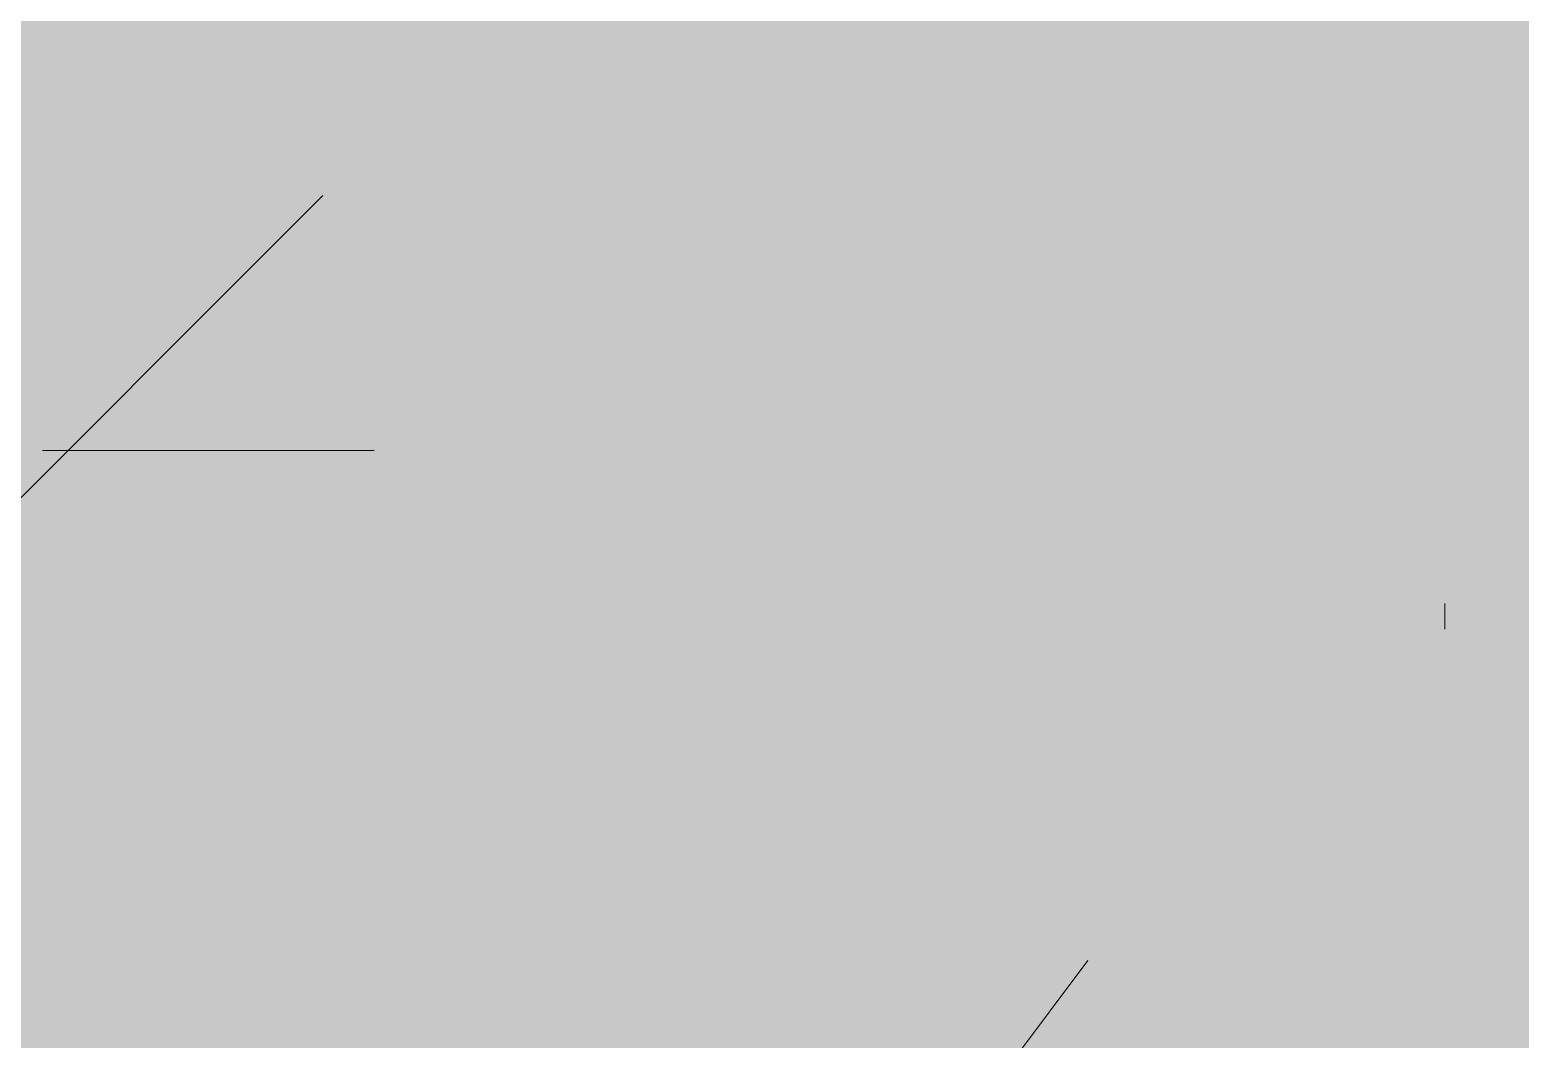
# Model space of a CAD drawing. Header units: millimetres. Extents: x -6983 to 114033, y -5968 to 36007.
# Drawn here: x 17205.2 to 17452.5, y 26866.6 to 27034.1 of the extents above; entities that cross this region are included whole.
import ezdxf

# ---------------------------------------------------------------- set-up
doc = ezdxf.new("R2010")
doc.units = ezdxf.units.MM
doc.layers.add('PDF _Геометрия', color=7, linetype='Continuous')
doc.layers.add('PDF _Сплошная заливка', color=7, linetype='Continuous', true_color=0xffffff)

msp = doc.modelspace()

# ---------------------------------------------------------------- hatches: boundary and pattern name
at = {"layer": 'PDF _Сплошная заливка', "transparency": 33554559}
msp.add_hatch(color=256, dxfattribs=at).paths.add_polyline_path([(17042.25, 27061.6), (17042.25, 26862.73), (26038.02, 26862.73), (26038.02, 27061.6)])

# ---------------------------------------------------------------- linework, layer by layer
at = {"layer": 'PDF _Геометрия', "lineweight": 9}
for points in [[(17126.87, 26879.65), (17253.81, 27006.59)], [(17439.99, 26934.66), (17439.99, 26938.89)], [(17368.06, 26862.73), (17380.75, 26879.65)]]:
    msp.add_lwpolyline(points, dxfattribs=at)
at = {"layer": 'PDF _Геометрия', "lineweight": 20}
msp.add_lwpolyline([(17262.28, 26964.28), (17207.27, 26964.28)], dxfattribs=at)

doc.saveas('drawing.dxf')
